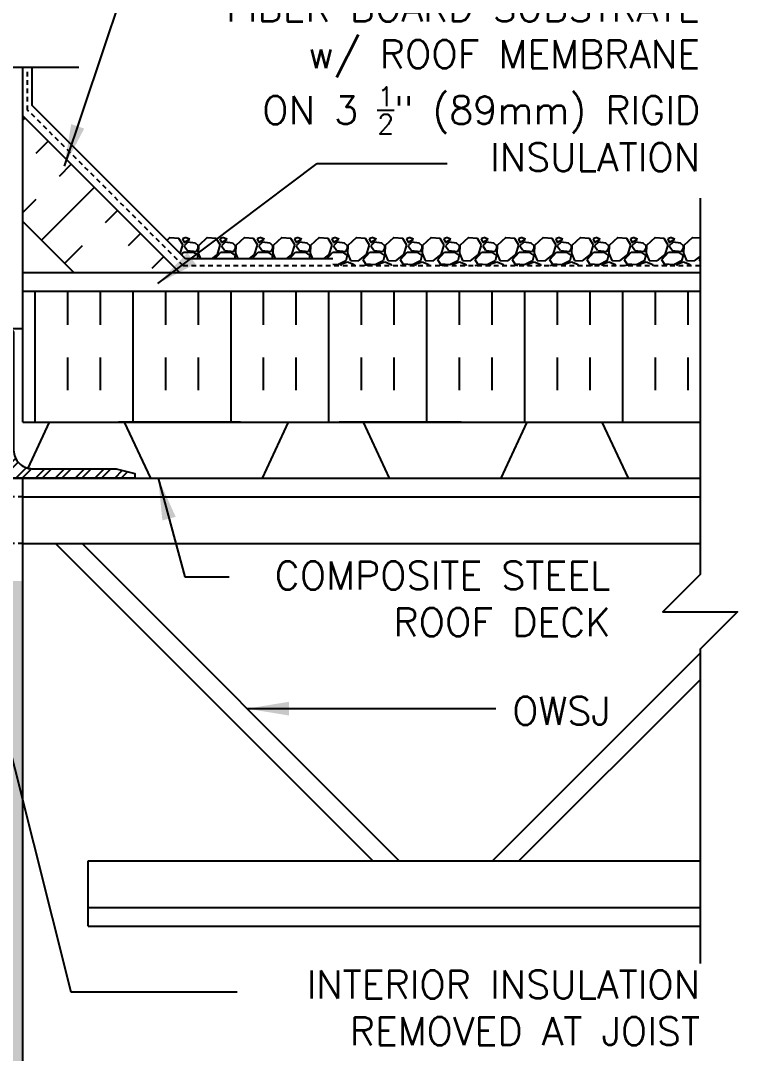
# Model space of a CAD drawing. Header units: inches. Extents: x 85 to 175, y 207.7 to 280.6.
# Drawn here: x 118.96 to 138.16, y 237.18 to 264.83 of the extents above; entities that cross this region are included whole.
import ezdxf

# ---------------------------------------------------------------- set-up
doc = ezdxf.new("R2010")
doc.units = ezdxf.units.IN
doc.header["$LTSCALE"] = 0.5
doc.header["$MEASUREMENT"] = 0
doc.linetypes.add('DASHED2', pattern=[0.375, 0.25, -0.125])
doc.linetypes.add('HIDDEN2', pattern=[0.1875, 0.125, -0.0625])
for name, color, linetype in [('HATCH', 12, 'Continuous'), ('line25', 2, 'Continuous'), ('LINE50', 5, 'Continuous'), ('LINE9', 9, 'Continuous'), ('TEXT', 4, 'Continuous')]:
    doc.layers.add(name, color=color, linetype=linetype)
doc.styles.add('DIM', font='romans.shx', dxfattribs={"width": 0.7})
doc.styles.add('ROMANS', font='romans.shx', dxfattribs={"height": 1.125})
doc.dimstyles.new('ext_12', dxfattribs={"dimscale": 12, "dimtxt": 0.09375, "dimasz": 0.09375, "dimexe": 0.09375, "dimexo": 0.0625, "dimgap": 0.0625, "dimtad": 1, "dimdec": 1, "dimzin": 3, "dimdsep": 46, "dimlunit": 4, "dimtxsty": 'DIM', "dimcen": 0.09, "dimdle": 0.09375, "dimclrt": 4, "dimadec": 0, "dimazin": 0, "dimtfac": 1, "dimtdec": 1, "dimtmove": 2, "dimatfit": 3, "dimfxl": 1, "dimfrac": 2, "dimtolj": 1, "dimtzin": 0, "dimarcsym": 0})

msp = doc.modelspace()

# ---------------------------------------------------------------- hatches: boundary and pattern name
at = {"layer": 'HATCH'}
h = msp.add_hatch(dxfattribs=at)
h.set_pattern_fill('INSUL', color=256, scale=7, angle=45, style=0)
h.set_pattern_definition([(45, (11.7155, 99.1837), (-1.856155, 1.856155), []), (45, (11.0968, 99.8024), (-1.856155, 1.856155), [0.875, -0.875]), (45, (10.478, 100.421), (-1.856155, 1.856155), [0.875, -0.875])])
h.paths.add_polyline_path([(120.267, 258.21), (123.095, 258.21), (119.019, 262.287), (119.019, 259.458)])
h = msp.add_hatch(dxfattribs=at)
h.set_pattern_fill('INSUL', color=256, scale=7, angle=90, style=0)
h.set_pattern_definition([(90, (11.7155, 99.1837), (-2.625, 2e-16), []), (90, (10.8405, 99.1837), (-2.625, 2e-16), [0.875, -0.875]), (90, (9.9655, 99.1837), (-2.625, 2e-16), [0.875, -0.875])])
h.paths.add_polyline_path([(119.019, 257.585), (119.019, 254.085), (137.159, 254.085), (137.159, 257.585)])
h = msp.add_hatch(dxfattribs=at)
h.set_pattern_fill('ANSI32', color=256, style=0)
h.set_pattern_definition([(45, (-0.5, -2.50325), (-0.26516504, 0.26516504), []), (45, (-0.32322, -2.50325), (-0.26516504, 0.26516504), [])])
h.paths.add_polyline_path([(118.769, 253.335), (118.769, 256.46, 0.414214), (118.644, 256.585), (118.519, 256.585), (118.519, 252.585), (122.019, 252.585), (122.019, 252.71), (121.519, 252.835), (119.269, 252.835, -0.414214)])
h = msp.add_hatch(dxfattribs=at)
h.set_pattern_fill('AR-SAND', color=256, scale=0.25, style=0)
h.set_pattern_definition([(37.5, (-56.48685, -11.86526), (-0.01574834, 0.48170594), [0, -0.38, 0, -0.425, 0, -0.40625]), (7.5, (-56.48685, -11.86526), (0.4424442, 0.7055365), [0, -0.205, 0, -0.3425, 0, -0.13125]), (327.5, (-56.79435, -11.86526), (0.77853547, 0.00141476), [0, -0.125, 0, -0.45, 0, -0.5875]), (317.5, (-56.79435, -11.86526), (0.7515317, 0.2194189), [0, -0.0625, 0, -0.295, 0, -0.3375])])
h.paths.add_polyline_path([(119.019, 249.825), (118.519, 249.825), (118.519, 236.526), (118.519, 227.526), (119.019, 227.526)])

# ---------------------------------------------------------------- linework, layer by layer
at = {"color": 192}
for p, q in [((128.832, 252.585), (131.832, 252.585)), ((135.231, 252.585), (137.159, 252.585))]:
    msp.add_line(p, q, dxfattribs=at)
at = {"layer": 'HATCH'}
for p, q in [((119.269, 262.567), (119.269, 263.585)), ((123.376, 258.46), (119.269, 262.567)), ((122.956, 259.024), (122.881, 258.955)), ((123.196, 259.003), (122.956, 259.023)), ((123.307, 258.824), (123.197, 259.004)), ((123.365, 259.023), (123.295, 258.993)), ((123.295, 258.994), (123.335, 258.894)), ((123.335, 258.894), (123.485, 258.984)), ((123.435, 258.904), (123.335, 258.804)), ((123.486, 258.984), (123.366, 259.024)), ((123.636, 258.874), (123.436, 258.904)), ((123.717, 258.802), (123.637, 258.872)), ((123.956, 259.024), (123.726, 258.814)), ((124.196, 259.003), (123.956, 259.023)), ((124.307, 258.824), (124.197, 259.004)), ((124.365, 259.023), (124.295, 258.993)), ((124.295, 258.994), (124.335, 258.894)), ((124.335, 258.894), (124.485, 258.984)), ((124.435, 258.904), (124.335, 258.804)), ((124.486, 258.984), (124.366, 259.024)), ((124.636, 258.874), (124.436, 258.904)), ((124.717, 258.802), (124.637, 258.872)), ((124.956, 259.024), (124.726, 258.814)), ((125.196, 259.003), (124.956, 259.023)), ((125.307, 258.824), (125.197, 259.004)), ((125.365, 259.023), (125.295, 258.993)), ((125.295, 258.994), (125.335, 258.894)), ((125.335, 258.894), (125.485, 258.984)), ((125.435, 258.904), (125.335, 258.804)), ((125.486, 258.984), (125.366, 259.024)), ((125.636, 258.874), (125.436, 258.904)), ((125.717, 258.802), (125.637, 258.872)), ((125.956, 259.024), (125.726, 258.814)), ((126.196, 259.003), (125.956, 259.023)), ((126.307, 258.824), (126.197, 259.004)), ((126.365, 259.023), (126.295, 258.993)), ((126.295, 258.994), (126.335, 258.894)), ((126.335, 258.894), (126.485, 258.984)), ((126.435, 258.904), (126.335, 258.804)), ((126.486, 258.984), (126.366, 259.024)), ((126.636, 258.874), (126.436, 258.904)), ((126.717, 258.802), (126.637, 258.872)), ((126.956, 259.024), (126.726, 258.814)), ((127.196, 259.003), (126.956, 259.023)), ((127.307, 258.824), (127.197, 259.004)), ((127.365, 259.023), (127.295, 258.993)), ((127.295, 258.994), (127.335, 258.894)), ((127.335, 258.894), (127.485, 258.984)), ((127.435, 258.904), (127.335, 258.804)), ((127.486, 258.984), (127.366, 259.024)), ((127.636, 258.874), (127.436, 258.904)), ((127.717, 258.802), (127.637, 258.872)), ((127.956, 259.024), (127.726, 258.814)), ((128.196, 259.003), (127.956, 259.023)), ((128.307, 258.824), (128.197, 259.004)), ((128.365, 259.023), (128.295, 258.993)), ((128.295, 258.994), (128.335, 258.894)), ((128.335, 258.894), (128.485, 258.984)), ((128.435, 258.904), (128.335, 258.804)), ((128.486, 258.984), (128.366, 259.024)), ((128.636, 258.874), (128.436, 258.904)), ((128.717, 258.802), (128.637, 258.872)), ((128.956, 259.024), (128.726, 258.814)), ((129.196, 259.003), (128.956, 259.023)), ((129.307, 258.824), (129.197, 259.004)), ((129.365, 259.023), (129.295, 258.993)), ((129.295, 258.994), (129.335, 258.894)), ((129.335, 258.894), (129.485, 258.984)), ((129.435, 258.904), (129.335, 258.804)), ((129.486, 258.984), (129.366, 259.024)), ((129.636, 258.874), (129.436, 258.904)), ((129.717, 258.802), (129.637, 258.872)), ((129.956, 259.024), (129.726, 258.814)), ((130.196, 259.003), (129.956, 259.023)), ((130.307, 258.824), (130.197, 259.004)), ((130.365, 259.023), (130.295, 258.993)), ((130.295, 258.994), (130.335, 258.894)), ((130.335, 258.894), (130.485, 258.984)), ((130.435, 258.904), (130.335, 258.804)), ((130.486, 258.984), (130.366, 259.024)), ((130.636, 258.874), (130.436, 258.904)), ((130.717, 258.802), (130.637, 258.872)), ((130.956, 259.024), (130.726, 258.814)), ((131.196, 259.003), (130.956, 259.023)), ((131.307, 258.824), (131.197, 259.004)), ((131.365, 259.023), (131.295, 258.993)), ((131.295, 258.994), (131.335, 258.894)), ((131.335, 258.894), (131.485, 258.984)), ((131.435, 258.904), (131.335, 258.804)), ((131.486, 258.984), (131.366, 259.024)), ((131.636, 258.874), (131.436, 258.904)), ((131.717, 258.802), (131.637, 258.872)), ((131.956, 259.024), (131.726, 258.814)), ((132.196, 259.003), (131.956, 259.023)), ((132.307, 258.824), (132.197, 259.004)), ((132.365, 259.023), (132.295, 258.993)), ((132.295, 258.994), (132.335, 258.894)), ((132.335, 258.894), (132.485, 258.984)), ((132.435, 258.904), (132.335, 258.804)), ((132.486, 258.984), (132.366, 259.024)), ((132.636, 258.874), (132.436, 258.904)), ((132.717, 258.802), (132.637, 258.872)), ((132.956, 259.024), (132.726, 258.814)), ((133.196, 259.003), (132.956, 259.023)), ((133.307, 258.824), (133.197, 259.004)), ((133.365, 259.023), (133.295, 258.993)), ((133.295, 258.994), (133.335, 258.894)), ((133.335, 258.894), (133.485, 258.984)), ((133.435, 258.904), (133.335, 258.804)), ((133.486, 258.984), (133.366, 259.024)), ((133.636, 258.874), (133.436, 258.904)), ((133.717, 258.802), (133.637, 258.872)), ((133.956, 259.024), (133.726, 258.814)), ((134.196, 259.003), (133.956, 259.023)), ((134.307, 258.824), (134.197, 259.004)), ((134.365, 259.023), (134.295, 258.993)), ((134.295, 258.994), (134.335, 258.894)), ((134.335, 258.894), (134.485, 258.984)), ((134.435, 258.904), (134.335, 258.804)), ((134.486, 258.984), (134.366, 259.024)), ((134.636, 258.874), (134.436, 258.904)), ((134.717, 258.802), (134.637, 258.872)), ((134.956, 259.024), (134.726, 258.814)), ((135.196, 259.003), (134.956, 259.023)), ((135.307, 258.824), (135.197, 259.004)), ((135.365, 259.023), (135.295, 258.993)), ((135.295, 258.994), (135.335, 258.894)), ((135.335, 258.894), (135.485, 258.984)), ((135.435, 258.904), (135.335, 258.804)), ((135.486, 258.984), (135.366, 259.024)), ((135.636, 258.874), (135.436, 258.904)), ((135.717, 258.802), (135.637, 258.872)), ((135.956, 259.024), (135.726, 258.814)), ((136.196, 259.003), (135.956, 259.023)), ((136.307, 258.824), (136.197, 259.004)), ((136.365, 259.023), (136.295, 258.993)), ((136.295, 258.994), (136.335, 258.894)), ((136.335, 258.894), (136.485, 258.984)), ((136.435, 258.904), (136.335, 258.804)), ((136.486, 258.984), (136.366, 259.024)), ((136.636, 258.874), (136.436, 258.904)), ((136.717, 258.802), (136.637, 258.872)), ((136.956, 259.024), (136.726, 258.814)), ((137.159, 259.006), (136.956, 259.023)), ((123.234, 258.601), (123.306, 258.823)), ((123.262, 258.574), (123.316, 258.634)), ((123.316, 258.634), (123.576, 258.634)), ((123.335, 258.804), (123.415, 258.684)), ((123.416, 258.683), (123.666, 258.653)), ((123.575, 258.636), (123.705, 258.546)), ((123.666, 258.654), (123.716, 258.744)), ((123.714, 258.605), (123.776, 258.46)), ((123.725, 258.814), (123.715, 258.604)), ((123.716, 258.744), (123.716, 258.804)), ((124.159, 258.46), (124.316, 258.634)), ((124.226, 258.573), (124.306, 258.823)), ((124.316, 258.634), (124.576, 258.634)), ((124.335, 258.804), (124.415, 258.684)), ((124.416, 258.683), (124.666, 258.653)), ((124.575, 258.636), (124.705, 258.546)), ((124.666, 258.654), (124.716, 258.744)), ((124.714, 258.605), (124.776, 258.46)), ((124.725, 258.814), (124.715, 258.604)), ((124.716, 258.744), (124.716, 258.804)), ((125.159, 258.46), (125.316, 258.634)), ((125.226, 258.573), (125.306, 258.823)), ((125.316, 258.634), (125.576, 258.634)), ((125.335, 258.804), (125.415, 258.684)), ((125.416, 258.683), (125.666, 258.653)), ((125.575, 258.636), (125.705, 258.546)), ((125.666, 258.654), (125.716, 258.744)), ((125.714, 258.605), (125.776, 258.46)), ((125.725, 258.814), (125.715, 258.604)), ((125.716, 258.744), (125.716, 258.804)), ((126.159, 258.46), (126.316, 258.634)), ((126.226, 258.573), (126.306, 258.823)), ((126.316, 258.634), (126.576, 258.634)), ((126.335, 258.804), (126.415, 258.684)), ((126.416, 258.683), (126.666, 258.653)), ((126.575, 258.636), (126.705, 258.546)), ((126.666, 258.654), (126.716, 258.744)), ((126.714, 258.605), (126.776, 258.46)), ((126.725, 258.814), (126.715, 258.604)), ((126.716, 258.744), (126.716, 258.804)), ((127.159, 258.46), (127.316, 258.634)), ((127.226, 258.573), (127.306, 258.823)), ((127.316, 258.634), (127.576, 258.634)), ((127.335, 258.804), (127.415, 258.684)), ((127.416, 258.683), (127.666, 258.653)), ((127.575, 258.636), (127.705, 258.546)), ((127.666, 258.654), (127.716, 258.744)), ((127.714, 258.605), (127.794, 258.415)), ((127.725, 258.814), (127.715, 258.604)), ((127.716, 258.744), (127.716, 258.804)), ((128.136, 258.434), (128.316, 258.634)), ((128.226, 258.573), (128.306, 258.823)), ((128.316, 258.634), (128.576, 258.634)), ((128.335, 258.804), (128.415, 258.684)), ((128.416, 258.683), (128.666, 258.653)), ((128.575, 258.636), (128.705, 258.546)), ((128.666, 258.654), (128.716, 258.744)), ((128.714, 258.605), (128.794, 258.415)), ((128.725, 258.814), (128.715, 258.604)), ((128.716, 258.744), (128.716, 258.804)), ((129.136, 258.434), (129.316, 258.634)), ((129.226, 258.573), (129.306, 258.823)), ((129.316, 258.634), (129.576, 258.634)), ((129.335, 258.804), (129.415, 258.684)), ((129.416, 258.683), (129.666, 258.653)), ((129.575, 258.636), (129.705, 258.546)), ((129.666, 258.654), (129.716, 258.744)), ((129.714, 258.605), (129.794, 258.415)), ((129.725, 258.814), (129.715, 258.604)), ((129.716, 258.744), (129.716, 258.804)), ((130.136, 258.434), (130.316, 258.634)), ((130.226, 258.573), (130.306, 258.823)), ((130.316, 258.634), (130.576, 258.634)), ((130.335, 258.804), (130.415, 258.684)), ((130.416, 258.683), (130.666, 258.653)), ((130.575, 258.636), (130.705, 258.546)), ((130.666, 258.654), (130.716, 258.744)), ((130.714, 258.605), (130.794, 258.415)), ((130.725, 258.814), (130.715, 258.604)), ((130.716, 258.744), (130.716, 258.804)), ((131.136, 258.434), (131.316, 258.634)), ((131.226, 258.573), (131.306, 258.823)), ((131.316, 258.634), (131.576, 258.634)), ((131.335, 258.804), (131.415, 258.684)), ((131.416, 258.683), (131.666, 258.653)), ((131.575, 258.636), (131.705, 258.546)), ((131.666, 258.654), (131.716, 258.744)), ((131.714, 258.605), (131.794, 258.415)), ((131.725, 258.814), (131.715, 258.604)), ((131.716, 258.744), (131.716, 258.804)), ((132.136, 258.434), (132.316, 258.634)), ((132.226, 258.573), (132.306, 258.823)), ((132.316, 258.634), (132.576, 258.634)), ((132.335, 258.804), (132.415, 258.684)), ((132.416, 258.683), (132.666, 258.653)), ((132.575, 258.636), (132.705, 258.546)), ((132.666, 258.654), (132.716, 258.744)), ((132.714, 258.605), (132.794, 258.415)), ((132.725, 258.814), (132.715, 258.604)), ((132.716, 258.744), (132.716, 258.804)), ((133.136, 258.434), (133.316, 258.634)), ((133.226, 258.573), (133.306, 258.823)), ((133.316, 258.634), (133.576, 258.634)), ((133.335, 258.804), (133.415, 258.684)), ((133.416, 258.683), (133.666, 258.653)), ((133.575, 258.636), (133.705, 258.546)), ((133.666, 258.654), (133.716, 258.744)), ((133.714, 258.606), (133.794, 258.416)), ((133.725, 258.814), (133.715, 258.604)), ((133.716, 258.744), (133.716, 258.804)), ((134.136, 258.434), (134.316, 258.634)), ((134.226, 258.573), (134.306, 258.823)), ((134.316, 258.634), (134.576, 258.634)), ((134.335, 258.804), (134.415, 258.684)), ((134.416, 258.683), (134.666, 258.653)), ((134.575, 258.636), (134.705, 258.546)), ((134.666, 258.654), (134.716, 258.744)), ((134.714, 258.606), (134.794, 258.416)), ((134.725, 258.814), (134.715, 258.604)), ((134.716, 258.744), (134.716, 258.804)), ((135.136, 258.434), (135.316, 258.634)), ((135.226, 258.573), (135.306, 258.823)), ((135.316, 258.634), (135.576, 258.634)), ((135.335, 258.804), (135.415, 258.684)), ((135.416, 258.683), (135.666, 258.653)), ((135.575, 258.636), (135.705, 258.546)), ((135.666, 258.654), (135.716, 258.744)), ((135.714, 258.606), (135.794, 258.416)), ((135.725, 258.814), (135.715, 258.604)), ((135.716, 258.744), (135.716, 258.804)), ((136.136, 258.434), (136.316, 258.634)), ((136.226, 258.573), (136.306, 258.823)), ((136.316, 258.634), (136.576, 258.634)), ((136.335, 258.804), (136.415, 258.684)), ((136.416, 258.683), (136.666, 258.653)), ((136.575, 258.636), (136.705, 258.546)), ((136.666, 258.654), (136.716, 258.744)), ((136.714, 258.606), (136.794, 258.416)), ((136.725, 258.814), (136.715, 258.604)), ((136.716, 258.744), (136.716, 258.804)), ((127.324, 258.46), (123.376, 258.46)), ((123.706, 258.544), (123.682, 258.46)), ((124.077, 258.46), (124.226, 258.575)), ((124.706, 258.544), (124.682, 258.46)), ((125.077, 258.46), (125.226, 258.575)), ((125.706, 258.544), (125.682, 258.46)), ((126.077, 258.46), (126.226, 258.574)), ((126.706, 258.544), (126.682, 258.46)), ((127.077, 258.46), (127.226, 258.574)), ((127.324, 258.335), (127.324, 258.335)), ((127.455, 258.295), (127.324, 258.306)), ((127.666, 258.403), (127.456, 258.293)), ((127.533, 258.272), (127.555, 258.324)), ((127.556, 258.324), (127.716, 258.374)), ((127.706, 258.544), (127.666, 258.404)), ((127.715, 258.374), (127.875, 258.314)), ((127.795, 258.413), (128.005, 258.403)), ((127.876, 258.313), (127.895, 258.272)), ((128.006, 258.404), (128.226, 258.574)), ((128.207, 258.313), (128.137, 258.433)), ((128.455, 258.295), (128.205, 258.315)), ((128.666, 258.403), (128.456, 258.293)), ((128.533, 258.272), (128.555, 258.324)), ((128.556, 258.324), (128.716, 258.374)), ((128.706, 258.544), (128.666, 258.404)), ((128.715, 258.374), (128.875, 258.314)), ((128.795, 258.413), (129.005, 258.403)), ((128.876, 258.313), (128.895, 258.272)), ((129.006, 258.404), (129.226, 258.574)), ((129.207, 258.313), (129.137, 258.433)), ((129.455, 258.295), (129.205, 258.315)), ((129.666, 258.403), (129.456, 258.293)), ((129.533, 258.272), (129.555, 258.324)), ((129.556, 258.324), (129.716, 258.374)), ((129.706, 258.544), (129.666, 258.404)), ((129.715, 258.374), (129.875, 258.314)), ((129.795, 258.413), (130.005, 258.403)), ((129.876, 258.313), (129.895, 258.272)), ((130.006, 258.404), (130.226, 258.574)), ((130.207, 258.313), (130.137, 258.433)), ((130.455, 258.295), (130.205, 258.315)), ((130.666, 258.403), (130.456, 258.293)), ((130.533, 258.272), (130.555, 258.324)), ((130.556, 258.324), (130.716, 258.374)), ((130.706, 258.544), (130.666, 258.404)), ((130.715, 258.374), (130.875, 258.314)), ((130.795, 258.413), (131.005, 258.403)), ((130.876, 258.313), (130.895, 258.272)), ((131.006, 258.404), (131.226, 258.574)), ((131.207, 258.313), (131.137, 258.433)), ((131.455, 258.295), (131.205, 258.315)), ((131.666, 258.403), (131.456, 258.293)), ((131.533, 258.272), (131.555, 258.324)), ((131.556, 258.324), (131.716, 258.374)), ((131.706, 258.544), (131.666, 258.404)), ((131.715, 258.374), (131.875, 258.314)), ((131.795, 258.413), (132.005, 258.403)), ((131.876, 258.313), (131.895, 258.272)), ((132.006, 258.404), (132.226, 258.574)), ((132.207, 258.313), (132.137, 258.433)), ((132.455, 258.295), (132.205, 258.315)), ((132.666, 258.403), (132.456, 258.293)), ((132.533, 258.272), (132.555, 258.324)), ((132.556, 258.324), (132.716, 258.374)), ((132.706, 258.544), (132.666, 258.404)), ((132.715, 258.374), (132.875, 258.314)), ((132.795, 258.413), (133.005, 258.403)), ((132.876, 258.313), (132.895, 258.272)), ((133.006, 258.404), (133.226, 258.574)), ((133.207, 258.313), (133.137, 258.433)), ((133.455, 258.295), (133.205, 258.315)), ((133.666, 258.403), (133.456, 258.293)), ((133.533, 258.272), (133.555, 258.324)), ((133.556, 258.324), (133.716, 258.374)), ((133.706, 258.544), (133.666, 258.404)), ((133.715, 258.374), (133.875, 258.314)), ((133.795, 258.413), (134.005, 258.403)), ((133.876, 258.313), (133.895, 258.272)), ((134.006, 258.404), (134.226, 258.574)), ((134.207, 258.313), (134.137, 258.433)), ((134.455, 258.295), (134.205, 258.315)), ((134.666, 258.403), (134.456, 258.293)), ((134.533, 258.272), (134.555, 258.324)), ((134.556, 258.324), (134.716, 258.374)), ((134.706, 258.544), (134.666, 258.404)), ((134.715, 258.374), (134.875, 258.314)), ((134.795, 258.413), (135.005, 258.403)), ((134.876, 258.313), (134.895, 258.272)), ((135.006, 258.404), (135.226, 258.574)), ((135.207, 258.313), (135.137, 258.433)), ((135.455, 258.295), (135.205, 258.315)), ((135.666, 258.403), (135.456, 258.293)), ((135.533, 258.272), (135.555, 258.324)), ((135.556, 258.324), (135.716, 258.374)), ((135.706, 258.544), (135.666, 258.404)), ((135.715, 258.374), (135.875, 258.314)), ((135.795, 258.413), (136.005, 258.403)), ((135.876, 258.313), (135.895, 258.272)), ((136.006, 258.404), (136.226, 258.574)), ((136.207, 258.313), (136.137, 258.433)), ((136.455, 258.295), (136.205, 258.315)), ((136.666, 258.403), (136.456, 258.293)), ((136.533, 258.272), (136.555, 258.324)), ((136.556, 258.324), (136.716, 258.374)), ((136.706, 258.544), (136.666, 258.404)), ((136.715, 258.374), (136.875, 258.314)), ((136.795, 258.413), (137.005, 258.403)), ((136.876, 258.313), (136.895, 258.272)), ((137.006, 258.404), (137.159, 258.523)), ((137.136, 258.434), (137.159, 258.459)), ((137.159, 258.396), (137.137, 258.433)), ((128.226, 258.283), (128.125, 258.272)), ((128.274, 258.272), (128.225, 258.284)), ((129.226, 258.283), (129.125, 258.272)), ((129.274, 258.272), (129.225, 258.284)), ((130.226, 258.283), (130.125, 258.272)), ((130.274, 258.272), (130.225, 258.284)), ((131.226, 258.283), (131.125, 258.272)), ((131.274, 258.272), (131.225, 258.284)), ((132.226, 258.283), (132.125, 258.272)), ((132.274, 258.272), (132.225, 258.284)), ((133.226, 258.283), (133.125, 258.272)), ((133.274, 258.272), (133.225, 258.284)), ((134.226, 258.283), (134.125, 258.272)), ((134.274, 258.272), (134.225, 258.284)), ((135.226, 258.283), (135.125, 258.272)), ((135.274, 258.272), (135.225, 258.284)), ((136.226, 258.283), (136.125, 258.272)), ((136.274, 258.272), (136.225, 258.284)), ((137.159, 258.276), (137.125, 258.272))]:
    msp.add_line(p, q, dxfattribs=at)
at = {"layer": 'HATCH', "linetype": 'HIDDEN2', "ltscale": 2}
for p, q in [((119.019, 252.085), (115.894, 252.085)), ((119.019, 250.835), (115.894, 250.835))]:
    msp.add_line(p, q, dxfattribs=at)
at = {"layer": 'line25'}
for p, q in [((119.019, 254.085), (119.019, 263.585)), ((123.22, 258.085), (119.019, 262.287)), ((120.392, 258.085), (119.019, 259.458)), ((119.019, 256.585), (118.519, 256.585)), ((119.019, 254.085), (134.187, 254.085)), ((119.269, 254.085), (137.159, 254.085)), ((124.849, 254.085), (121.579, 254.085)), ((130.759, 254.085), (127.489, 254.085)), ((118.519, 252.585), (137.159, 252.585)), ((119.019, 252.085), (137.159, 252.085)), ((119.019, 250.835), (137.159, 250.835)), ((119.894, 250.835), (128.394, 242.335)), ((120.601, 250.835), (129.101, 242.335)), ((137.159, 247.893), (131.601, 242.335)), ((137.159, 247.185), (132.308, 242.335)), ((120.769, 242.335), (137.159, 242.335)), ((120.769, 240.585), (120.769, 242.335)), ((120.769, 241.085), (137.159, 241.085)), ((120.769, 240.585), (137.159, 240.585))]:
    msp.add_line(p, q, dxfattribs=at)
msp.add_lwpolyline([(137.159, 257.585), (119.019, 257.585)], dxfattribs=at)
at = {"layer": 'line25', "color": 192}
for points in [[(119.157, 252.848), (119.733, 254.085), (121.733, 254.085), (122.433, 252.585), (125.433, 252.585)], [(125.433, 252.585), (126.132, 254.085), (128.132, 254.085), (128.832, 252.585)], [(131.832, 252.585), (132.531, 254.085), (134.531, 254.085), (135.231, 252.585)]]:
    msp.add_lwpolyline(points, dxfattribs=at)
at = {"layer": 'LINE50', "color": 9, "linetype": 'DASHED2'}
for p, q in [((119.144, 262.442), (119.144, 263.585)), ((123.314, 258.272), (119.144, 262.442)), ((137.159, 258.272), (123.314, 258.272))]:
    msp.add_line(p, q, dxfattribs=at)
at = {"layer": 'LINE50', "color": 9}
msp.add_line((119.019, 227.588), (119.019, 252.585), dxfattribs=at)
at = {"layer": 'LINE9'}
msp.add_line((112.157, 263.585), (120.519, 263.585), dxfattribs=at)
for points in [[(137.159, 260.085), (137.159, 249.999), (136.159, 248.999), (137.159, 248.999), (138.159, 248.999), (137.159, 247.999), (137.159, 239.585)], [(137.159, 258.085), (119.019, 258.085)]]:
    msp.add_lwpolyline(points, dxfattribs=at)
msp.add_lwpolyline([(122.019, 252.585), (118.519, 252.585), (118.519, 256.585), (118.644, 256.585, -0.414214), (118.769, 256.46), (118.769, 253.335, 0.414214), (119.269, 252.835), (121.519, 252.835), (122.019, 252.71)], format="xyb", close=True, dxfattribs=at)

# ---------------------------------------------------------------- texts
at = {"layer": 'TEXT', "char_height": 0.75, "style": 'ROMANS'}
for s, insert, width, attachment_point in [('\\A1;FIBER BOARD SUBSTRATE\\Pw/ ROOF MEMBRANE \\PON 3 {\\H0.7x;\\S1/2;}" (89mm) RIGID \\PINSULATION', (137.159, 265.566), 26.1134, 3), ('\\A1;COMPOSITE STEEL ROOF DECK', (134.76, 250.353), 10.90808, 3), ('\\A1;OWSJ', (134.76, 246.727), 9.59335, 3), ('\\A1;INTERIOR INSULATION REMOVED AT JOIST LOCATIONS', (137.159, 237.769), 12.22718, 6)]:
    msp.add_mtext(s, dxfattribs=dict(at, insert=insert, width=width, attachment_point=attachment_point))

# ---------------------------------------------------------------- leaders
at = {"layer": 'TEXT'}
for points in [[(120.127, 260.938), (122.641, 268.417), (127.388, 268.417)], [(122.632, 257.793), (126.903, 261.005), (130.384, 261.005)], [(122.639, 252.585), (123.354, 249.942), (124.541, 249.942)], [(117.331, 250.618), (120.301, 238.825), (124.753, 238.825)], [(125.025, 246.41), (131.69, 246.41)]]:
    msp.add_leader(points, dimstyle='ext_12', override={"dimgap": 0.0625, "dimtad": 0}, dxfattribs=at)

doc.saveas('drawing.dxf')
